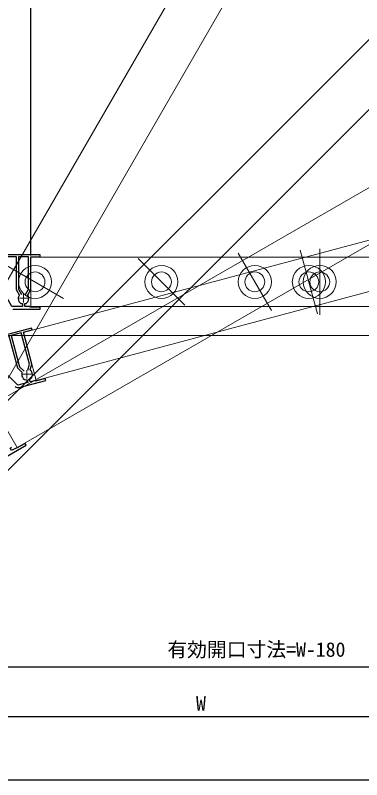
# Model space of a CAD drawing. Units: millimetres, scale not verified. Extents: x -525 to 525, y -783 to 779.
# Drawn here: x -112.5 to 97.4, y -783.3 to -319.6 of the extents above; entities that cross this region are included whole.
import ezdxf
from ezdxf.enums import TextEntityAlignment as Align

# ---------------------------------------------------------------- set-up
doc = ezdxf.new("R2010")
doc.units = ezdxf.units.MM
doc.header["$LTSCALE"] = 4
for name, color, linetype in [('0-3_YKK_11', 7, 'Continuous'), ('0-4_YKK_11E', 7, 'Continuous'), ('0-8_YKK_D', 6, 'Continuous'), ('0-9_YKK_ZWAK', 7, 'Continuous')]:
    doc.layers.add(name, color=color, linetype=linetype)
doc.layers.add('0-5_YKK_12', color=2, linetype='Continuous', lineweight=18)
doc.styles.add('ＭＳ ゴシック', font='')
doc.styles.get('ＭＳ ゴシック').set_extended_font_data('MS Gothic')

msp = doc.modelspace()

# ---------------------------------------------------------------- linework, layer by layer
at = {"layer": '0-3_YKK_11'}
for p, q in [((-110.7, -491.296), (-110.7, -491.496)), ((-104.3, -491.496), (-104.3, -491.296))]:
    msp.add_line(p, q, dxfattribs=at)
for points in [[(-97.5, -464.896), (-123.113, -464.896), (-123.21, -464.971), (-123.77, -465.026), (-123.882, -464.972)], [(-123.3, -465.996), (-112, -465.996), (-112, -486.062), (-110.17, -489.231), (-110.179, -489.545)], [(-106.31, -488.994), (-104.4, -485.687), (-104.4, -466.096), (-110.6, -466.096), (-110.6, -485.687), (-108.69, -488.994)], [(-104.821, -489.545), (-104.83, -489.231), (-103, -486.062), (-103, -466.096), (-97.5, -466.096), (-97.5, -464.896)], [(-109.135, -494.413), (-108.858, -494.496), (-108.8, -494.496), (-108.2, -494.496), (-108.2, -496.296), (-114.629, -496.296), (-121.949, -483.617), (-123.164, -479.084), (-124.612, -479.472), (-123.398, -484.005)], [(-114.051, -497.796), (-97.5, -497.796), (-97.5, -496.596), (-103.5, -496.596), (-104.143, -496.296), (-106.8, -496.296), (-106.8, -494.496), (-106.2, -494.496), (-106.142, -494.496), (-105.865, -494.413)]]:
    msp.add_lwpolyline(points, dxfattribs=at)
for centre, radius, start, end in [((-107.5, -491.296), 3.2, 146.83373, 180), ((-107.5, -491.296), 3.2, 360, 33.16627), ((-107.2, -491.496), 3.5, 180, 236.44269), ((-107.8, -491.496), 3.5, 303.55731, 360)]:
    msp.add_arc(centre, radius, start, end, dxfattribs=at)
at = {"layer": '0-4_YKK_11E'}
for p, q in [((-102.289, -536.78), (-102.341, -536.587)), ((-108.523, -538.243), (-108.471, -538.436))]:
    msp.add_line(p, q, dxfattribs=at)
for points in [[(-102.606, -509.326), (-127.346, -515.955), (-127.42, -516.053), (-127.947, -516.251), (-128.069, -516.228)], [(-103.298, -535.031), (-103.388, -534.73), (-102.44, -531.194), (-107.608, -511.909), (-102.295, -510.486), (-102.606, -509.326)], [(-127.242, -517.066), (-116.327, -514.142), (-111.134, -533.524), (-108.546, -536.112), (-108.473, -536.417)], [(-104.878, -534.884), (-103.89, -531.194), (-108.96, -512.271), (-114.949, -513.876), (-109.878, -532.799), (-107.178, -535.5)], [(-106.205, -540.849), (-105.916, -540.858), (-105.86, -540.842), (-105.28, -540.687), (-104.814, -542.426), (-111.024, -544.09), (-121.376, -533.737), (-123.723, -529.673), (-125.022, -530.423), (-122.675, -534.487)], [(-110.078, -545.389), (-94.091, -541.105), (-94.401, -539.946), (-100.197, -541.499), (-100.896, -541.376), (-103.462, -542.063), (-103.928, -540.325), (-103.348, -540.17), (-103.292, -540.154), (-103.047, -540.002)], [(-120.247, -588.618), (-105.913, -580.342), (-106.513, -579.303), (-111.709, -582.303), (-112.416, -582.365), (-114.717, -583.693), (-115.617, -582.134), (-115.097, -581.834), (-115.047, -581.805), (-114.849, -581.595)]]:
    msp.add_lwpolyline(points, dxfattribs=at)
for centre, radius, start, end in [((-105.432, -537.415), 3.2, 161.83373, 195), ((-105.432, -537.415), 3.2, 15, 48.16627), ((-105.67, -537.686), 3.5, 318.55731, 15), ((-105.091, -537.531), 3.5, 195, 251.44269), ((-110.725, -542.974), 2.5, 225, 285)]:
    msp.add_arc(centre, radius, start, end, dxfattribs=at)
at = {"layer": '0-5_YKK_12'}
for p, q in [((30.816, -223.824), (-201.034, -625.4)), ((-175.053, -640.4), (56.797, -238.824)), ((169.597, -266.598), (-158.289, -594.483)), ((-137.076, -615.696), (190.81, -287.811)), ((275.175, -324.006), (-126.401, -555.856)), ((-111.401, -581.836), (290.175, -349.986)), ((340.357, -392.136), (-107.543, -512.15)), ((-99.778, -541.128), (348.121, -421.114)), ((60.2, -462.028), (70.553, -500.665)), ((72, -461.346), (72, -501.346)), ((360.7, -466.346), (-103, -466.346)), ((-103, -466.346), (-103, -496.346)), ((-38.081, -467.204), (-9.796, -495.488)), ((-38.081, -467.204), (-9.796, -495.488)), ((22.653, -464.026), (42.653, -498.667)), ((-117.864, -471.346), (-83.223, -491.346)), ((-110, -491.296), (-105, -491.296)), ((-107.5, -488.796), (-107.5, -493.796)), ((-103, -496.346), (360.7, -496.346)), ((-444.661, -513.848), (452.058, -513.848)), ((-107.543, -512.15), (-99.778, -541.128)), ((-107.932, -537.415), (-102.932, -537.415)), ((-105.432, -534.915), (-105.432, -539.915)), ((-126.401, -555.856), (-111.401, -581.836))]:
    msp.add_line(p, q, dxfattribs=at)
for centre, radius in [((-100.543, -481.346), 10), ((-23.939, -481.346), 10), ((32.653, -481.346), 10), ((65.376, -481.346), 10), ((72, -481.346), 10), ((-100.543, -481.346), 6), ((-23.939, -481.346), 6), ((32.653, -481.346), 6), ((65.376, -481.346), 6), ((72, -481.346), 6)]:
    msp.add_circle(centre, radius, dxfattribs=at)
at = {"layer": '0-8_YKK_D'}
for p, q in [((-103, -465.346), (-103, -158.719)), ((355.3, -715.006), (-234.382, -715.006)), ((-371, -745.006), (378, -745.006))]:
    msp.add_line(p, q, dxfattribs=at)
at = {"layer": '0-9_YKK_ZWAK'}
msp.add_lwpolyline([(-525, -783.3), (525, -783.3), (525, 746.7)], dxfattribs=at)

# ---------------------------------------------------------------- texts
at = {"layer": '0-8_YKK_D', "style": 'ＭＳ ゴシック'}
for s, p in [('有効開口寸法=W-180', (-20.37, -711.37)), ('W', (-2.977, -744.006))]:
    msp.add_text(s, height=8.798, dxfattribs=at).set_placement(p, align=Align.BOTTOM_LEFT)

doc.saveas('drawing.dxf')
